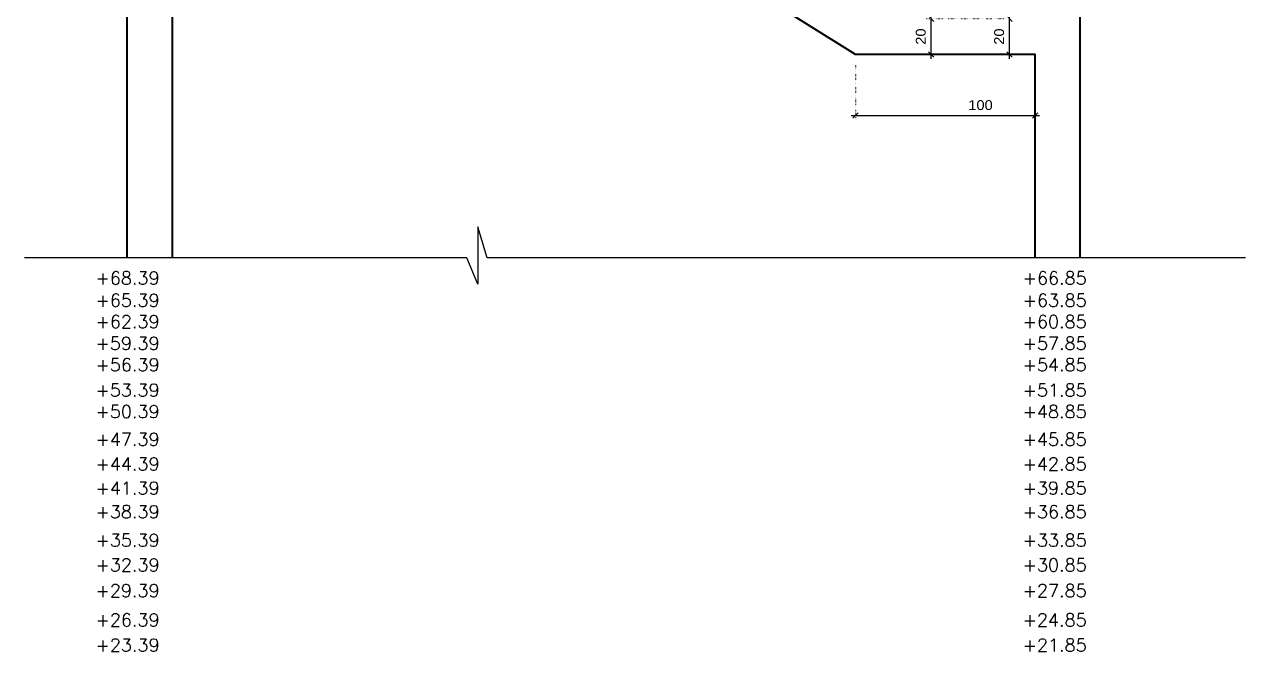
# Model space of a CAD drawing. Header units: centimetres. Extents: x 20560 to 58501, y -11023 to 7736.
# Drawn here: x 51610 to 52292, y -8910 to -8560 of the extents above; entities that cross this region are included whole.
import ezdxf

# ---------------------------------------------------------------- set-up
doc = ezdxf.new("R2010")
doc.units = ezdxf.units.CM
doc.header["$LTSCALE"] = 0.5
doc.header["$MEASUREMENT"] = 0
doc.linetypes.add('DOT', pattern=[0.25, 0, -0.25])
doc.layers.get('DEFPOINTS').update_dxf_attribs({"color": 1})
for name, color, linetype in [('break', 1, 'Continuous'), ('DIM', 2, 'Continuous'), ('otm', 3, 'Continuous')]:
    doc.layers.add(name, color=color, linetype=linetype)
doc.layers.add('W-Conc', color=3, linetype='Continuous', lineweight=40)
doc.styles.add('hebtxt', font='hebtxt-weld.shx', dxfattribs={"width": 1.11})
doc.styles.add('ROMANS', font='romans')
doc.dimstyles.new('25', dxfattribs={"dimtxt": 5.5, "dimasz": 3, "dimexe": 3, "dimexo": 6, "dimgap": 3, "dimtad": 1, "dimdec": 0, "dimrnd": 0.5, "dimtxsty": 'hebtxt', "dimblk1": 'OBLIQUE', "dimblk2": 'OBLIQUE', "dimsah": 1, "dimcen": 1, "dimdle": 2.5, "dimclre": 9, "dimclrt": 3, "dimazin": 3, "dimtfac": 1, "dimtdec": 0, "dimtix": 1, "dimtmove": 2, "dimatfit": 3, "dimldrblk": 'OBLIQUE'})

# ---------------------------------------------------------------- blocks, each defined once
blk = doc.blocks.new('_OBLIQUE')
at = {"color": 0, "linetype": 'ByBlock'}
blk.add_line((-0.5, -0.5), (0.5, 0.5), dxfattribs=at)
blk = doc.blocks.new('*D2972')
at = {"layer": 'DEFPOINTS', "color": 0, "ltscale": 5, "transparency": 16777216}
for p in [(52159.9, -8556.58), (52163.97, -8556.58, 0), (52167.01, -8576.58, 0)]:
    blk.add_point(p, dxfattribs=at)
at = {"layer": 'DIM', "color": 9, "linetype": 'DOT', "lineweight": -2, "ltscale": 5, "transparency": 16777216}
for p, q in [((52157.97, -8556.58), (52156.9, -8556.58)), ((52161.01, -8576.58), (52156.9, -8576.58))]:
    blk.add_line(p, q, dxfattribs=at)
at = {"layer": 'DIM', "color": 0, "lineweight": -2, "ltscale": 5, "transparency": 16777216}
blk.add_line((52159.9, -8579.08), (52159.9, -8554.08), dxfattribs=at)
at = {"layer": 'DIM', "color": 0, "lineweight": -2, "ltscale": 5, "transparency": 16777216, "xscale": 3, "yscale": 3, "zscale": 3}
for p, rotation in [((52159.9, -8556.58), 90), ((52159.9, -8576.58), 270)]:
    blk.add_blockref('_OBLIQUE', p, dxfattribs=dict(at, rotation=rotation))
at = {"layer": 'DIM', "color": 3, "ltscale": 5, "transparency": 16777216, "insert": (52154.15, -8566.58), "char_height": 5.5, "attachment_point": 5, "rotation": 90, "style": 'hebtxt'}
blk.add_mtext('\\A1;20', dxfattribs=at)
blk = doc.blocks.new('*D3020')
at = {"layer": 'DEFPOINTS', "color": 0, "ltscale": 5, "transparency": 16777216}
for p in [(52116.17, -8556.58), (52163.97, -8556.58, 0), (52167.01, -8576.58, 0)]:
    blk.add_point(p, dxfattribs=at)
at = {"layer": 'DIM', "color": 9, "linetype": 'DOT', "lineweight": -2, "ltscale": 5, "transparency": 16777216}
for p, q in [((52157.97, -8556.58), (52113.17, -8556.58)), ((52161.01, -8576.58), (52113.17, -8576.58))]:
    blk.add_line(p, q, dxfattribs=at)
at = {"layer": 'DIM', "color": 0, "lineweight": -2, "ltscale": 5, "transparency": 16777216}
blk.add_line((52116.17, -8579.08), (52116.17, -8554.08), dxfattribs=at)
at = {"layer": 'DIM', "color": 0, "lineweight": -2, "ltscale": 5, "transparency": 16777216, "xscale": 3, "yscale": 3, "zscale": 3}
for p, rotation in [((52116.17, -8556.58), 90), ((52116.17, -8576.58), 270)]:
    blk.add_blockref('_OBLIQUE', p, dxfattribs=dict(at, rotation=rotation))
at = {"layer": 'DIM', "color": 3, "ltscale": 5, "transparency": 16777216, "insert": (52110.42, -8566.58), "char_height": 5.5, "attachment_point": 5, "rotation": 90, "style": 'hebtxt'}
blk.add_mtext('\\A1;20', dxfattribs=at)
blk = doc.blocks.new('*D3021')
at = {"layer": 'DEFPOINTS', "color": 0, "ltscale": 5, "transparency": 16777216}
for p in [(52073.99, -8576.58, 0), (52174.21, -8576.58, 0), (52174.21, -8610.63)]:
    blk.add_point(p, dxfattribs=at)
at = {"layer": 'DIM', "color": 9, "linetype": 'DOT', "lineweight": -2, "ltscale": 5, "transparency": 16777216}
for p, q in [((52073.99, -8582.58), (52073.99, -8613.63)), ((52174.21, -8582.58), (52174.21, -8613.63))]:
    blk.add_line(p, q, dxfattribs=at)
at = {"layer": 'DIM', "color": 0, "lineweight": -2, "ltscale": 5, "transparency": 16777216}
blk.add_line((52071.49, -8610.63), (52176.71, -8610.63), dxfattribs=at)
at = {"layer": 'DIM', "color": 0, "lineweight": -2, "ltscale": 5, "transparency": 16777216, "xscale": 3, "yscale": 3, "zscale": 3, "rotation": 180}
blk.add_blockref('_OBLIQUE', (52073.99, -8610.63), dxfattribs=at)
at = {"layer": 'DIM', "color": 0, "lineweight": -2, "ltscale": 5, "transparency": 16777216, "xscale": 3, "yscale": 3, "zscale": 3}
blk.add_blockref('_OBLIQUE', (52174.21, -8610.63), dxfattribs=at)
at = {"layer": 'DIM', "color": 3, "ltscale": 5, "transparency": 16777216, "insert": (52143.76, -8604.88), "char_height": 5.5, "attachment_point": 5, "style": 'hebtxt'}
blk.add_mtext('\\A1;100', dxfattribs=at)

msp = doc.modelspace()

# ---------------------------------------------------------------- linework, layer by layer
at = {"layer": 'break', "elevation": 0.001}
msp.add_lwpolyline([(52291.797, -8690.191), (51868.252, -8690.191), (51863.077, -8672.771), (51863.077, -8704.868), (51856.952, -8690.191), (51609.787, -8690.191)], dxfattribs=at)
at = {"layer": 'W-Conc', "elevation": 0}
for points in [[(52199.21, -7407.44), (52199.21, -8690.191)], [(51667.21, -8690.191), (51667.21, -7427.38)], [(52174.21, -8690.191), (52174.21, -8576.581), (52073.988, -8576.581), (51787.588, -8397.581), (51692.21, -8397.581), (51692.21, -8541.581), (51692.21, -8690.191)]]:
    msp.add_lwpolyline(points, dxfattribs=at)

# ---------------------------------------------------------------- texts
at = {"layer": 'otm', "color": 1, "style": 'ROMANS'}
for s, p in [('+68.39', (51649.477, -8705.059, -0.007)), ('+66.85', (52167.256, -8705.059, -0.007)), ('+65.39', (51649.477, -8717.46, -0.007)), ('+63.85', (52167.256, -8717.46, -0.007)), ('+62.39', (51649.477, -8729.408, -0.007)), ('+60.85', (52167.256, -8729.408, -0.007)), ('+59.39', (51649.477, -8741.54, -0.007)), ('+57.85', (52167.256, -8741.54, -0.007)), ('+56.39', (51649.477, -8753.489, -0.007)), ('+54.85', (52167.256, -8753.489, -0.007)), ('+53.39', (51649.477, -8767.643, -0.007)), ('+51.85', (52167.256, -8767.643, -0.007)), ('+50.39', (51649.477, -8779.592, -0.007)), ('+48.85', (52167.256, -8779.592, -0.007)), ('+47.39', (51649.477, -8795.092, -0.007)), ('+45.85', (52167.256, -8795.092, -0.007)), ('+44.39', (51649.477, -8808.89, -0.007)), ('+42.85', (52167.256, -8808.89, -0.007)), ('+41.39', (51649.477, -8822.394, -0.007)), ('+39.85', (52167.256, -8822.394, -0.007)), ('+38.39', (51649.477, -8835.605, -0.007)), ('+36.85', (52167.256, -8835.605, -0.007)), ('+35.39', (51649.477, -8851.457, -0.007)), ('+33.85', (52167.256, -8851.457, -0.007)), ('+32.39', (51649.477, -8865.255, -0.007)), ('+30.85', (52167.256, -8865.255, -0.007)), ('+29.39', (51649.477, -8879.64, -0.007)), ('+27.85', (52167.256, -8879.64, -0.007)), ('+26.39', (51649.477, -8895.988, -0.007)), ('+24.85', (52167.256, -8895.988, -0.007)), ('+23.39', (51649.477, -8910.07, -0.007)), ('+21.85', (52167.256, -8910.07, -0.007))]:
    msp.add_text(s, height=7.2, dxfattribs=at).set_placement(p)

# ---------------------------------------------------------------- dimensions: what is measured, and where the dimension line sits
at = {"layer": 'DIM', "ltscale": 5}
for base, picture, middle in [((52116.173, -8556.581, 0), '*D3020', (52110.423, -8566.581, 0)), ((52159.895, -8556.581, 0), '*D2972', (52154.145, -8566.581, 0))]:
    dim = msp.add_linear_dim(base=base, p1=(52167.007, -8576.581, 0), p2=(52163.966, -8556.581, 0), angle=90, dimstyle='25', dxfattribs=at)
    dim.commit()
    dim.dimension.update_dxf_attribs({"geometry": picture, "text_midpoint": middle})
dim = msp.add_linear_dim(base=(52174.21, -8610.63, 0), p1=(52073.988, -8576.581, 0), p2=(52174.21, -8576.581, 0), dimstyle='25', dxfattribs=at)
dim.commit()
dim.dimension.update_dxf_attribs({"geometry": '*D3021', "text_midpoint": (52143.764, -8604.88, 0), "dimtype": 160})

doc.saveas('drawing.dxf')
